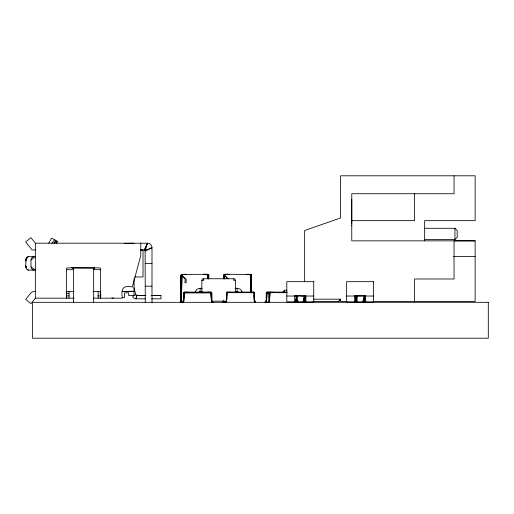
<?xml version="1.0" encoding="UTF-8"?>
<svg xmlns="http://www.w3.org/2000/svg" width="514" height="514" viewBox="0 0 514 514"><rect width="100%" height="100%" fill="white"/><g stroke="black" fill="none" stroke-linecap="round" stroke-linejoin="round"><path stroke-width="0.77" d="M351.769 225.877L351.769 225.145M351.769 223.506L351.769 223.089M351.769 222.164L351.769 199.483M208.742 278.755L208.735 275.62L208.684 278.826M225.678 301.358L225.305 302.316L225.987 301.75L225.305 302.316L226.423 301.185L226.423 292.665L227.098 292.222L253.794 292.222L254.462 292.665L254.462 301.866L255.124 301.911M268.411 301.358L268.038 302.316L268.726 301.75L268.038 302.316L269.156 301.185L269.156 292.665L269.831 292.222L269.195 292.665L269.156 299.206M180.844 299.366L180.992 275.62L181.185 288.739M183.035 301.911L183.691 301.866L183.729 292.665L184.166 292.248L211.061 292.222L211.729 292.665L211.729 301.866L212.385 301.911M223.718 278.761L223.725 275.62M226.43 301.101L226.462 292.665L226.925 292.241L253.993 292.248L254.424 292.665L254.462 299.206M265.654 301.911L266.31 301.866L266.348 292.665L266.779 292.248L287.41 292.222M269.163 301.101L269.195 292.665L270.28 292.312M183.691 299.206L183.729 292.665L184.365 292.222L211.235 292.241L211.691 292.665L211.729 299.206M226.423 299.206L226.462 292.665L226.925 292.241M266.31 299.206L266.348 292.665L266.811 292.241L286.696 292.312M208.286 278.684L208.324 275.62L208.883 275.62L208.209 274.45L207.534 274.27L181.513 274.45L180.844 275.62L180.844 300.966L181.738 302.238L180.279 302.316L180.549 301.448L180.279 302.316L181.532 302.142L180.844 300.966L180.915 298.403M224.098 278.716L224.136 275.62L224.168 278.691M251.211 292.44L251.468 275.62L251.519 292.864M224.618 278.691L224.92 274.27L250.941 274.45L251.616 275.62L251.057 275.62L250.562 286.439M208.183 278.71L208.324 275.62L208.343 278.826M180.42 302.316L180.504 301.12L181.403 302.316L181.063 301.088L181.481 298.872A52.235 0.341 -88.9 0 0 181.962 275.62L182.187 274.27L181.442 274.495L180.844 275.62L181.962 275.62L186.203 279.205L186.119 282.739L185.008 282.745L185.091 279.205L181.962 275.62L181.571 290.982L181.403 275.62L181.134 295.743L180.992 275.62M223.153 302.316L223.237 301.12L224.136 302.316L223.802 301.088M33.005 256.814L33.744 256.666A4.485 2.866 90 0 0 30.975 259.988L30.975 266.798A4.485 2.866 90 0 0 33.744 270.12M355.437 301.866L356.131 296.032L356.986 295.582L357.956 296.032L359.003 295.582L360.102 296.032L361.194 295.582L364.066 296.032L364.76 295.582L365.281 296.032L365.602 295.582L365.705 301.866M225.999 302.316L226.892 298.55M268.732 302.316L269.625 298.55M266.31 302.316L266.496 300.838M303.388 301.866L304.237 296.032L304.937 295.582L305.451 296.032L305.772 295.582L305.881 296.032L305.881 301.866M303.511 298.216L304.237 301.866L305.13 296.032L304.937 301.866L304.673 299.675M363.34 298.216L364.066 301.866L364.953 296.032L364.76 301.866L364.24 297.49M133.929 287.705L135.786 294.638L136.583 295.434L136.011 298.833L145.366 298.833M295.974 299.675L296.308 301.866L297.471 296.032L297.156 301.866L296.732 298.949M355.463 297.49L356.131 301.866L357.294 296.032L356.986 301.866L356.343 297.49M182.952 301.397L182.566 302.316L183.254 301.75L182.566 302.316L182.83 301.673M265.571 301.397L265.185 302.316L265.873 301.75L265.185 302.316L265.449 301.673M136.872 295.473L136.011 298.833A3.367 3.367 0 0 1 132.76 296.34L135.786 294.638L136.872 295.473L145.423 295.473M223.127 301.924L223.018 302.316L223.282 301.448L223.018 302.316L223.307 301.943M30.975 259.988L35.344 256.666L28.566 256.666A4.485 2.866 90 0 0 26.085 258.908L25.7 265.635L26.085 267.878M228.332 278.697L224.695 275.62L223.577 275.62L223.757 274.945L224.92 274.27L224.175 274.495L223.577 275.62L223.577 278.787M180.395 301.924L180.279 302.316L180.575 301.943L181.532 302.142M180.844 275.62L181.68 274.373L186.37 274.27M223.577 275.62L224.412 274.373L229.103 274.27M183.267 302.316L183.967 300.105A24.492 0.919 -84 0 0 184.815 292.89L184.815 292.222L183.691 292.665L183.691 301.866M265.886 302.316L266.586 300.105A24.492 0.919 -84 0 0 267.434 292.89L267.434 292.222L266.811 292.241L273.602 292.222M35.344 249.932L32.106 249.932L25.7 241.908L30.962 237.706L35.344 243.206L147.505 243.206L145.115 250.491L145.263 302.675M27.133 257.263L25.7 261.151A4.485 2.866 -90 0 1 27.133 257.263L28.566 256.666M225.537 302.097L225.562 301.673M268.276 302.097L268.295 301.673M145.263 251.057L151.996 247.69A4.485 4.485 0 0 0 147.505 243.206L144.704 250.087L145.115 250.491L151.996 247.69L151.996 302.675M140.232 249.932L144.145 249.932L147.505 243.206M48.746 243.206L51.728 238.046L57.555 241.407L56.521 243.206L55.608 240.289L53.925 243.206L57.555 241.407M182.843 301.962L182.566 302.316L182.843 301.885M265.455 301.962L265.185 302.316L265.455 301.885M182.566 302.316L182.965 301.744M265.185 302.316L265.584 301.744M225.305 302.316L225.704 301.776M268.038 302.316L268.436 301.776M51.946 243.206L54.606 239.71M35.344 243.206L35.344 298.165L30.962 303.658L25.7 299.463L30.756 293.121A4.485 4.485 0 0 1 34.265 291.432L35.807 291.432M94.794 267.878L93.67 269.002L93.67 302.393M282.218 292.44L284.46 290.198L286.831 290.198M312.968 301.416L338.302 301.416L340.544 299.174L340.544 301.416L346.95 301.416M424.506 239.505L454.948 239.505L457.19 237.262L457.19 230.529L454.948 228.287L424.506 228.287M269.195 292.665L269.657 292.241M26.085 258.908L27.075 258.009M182.804 302.097L183.254 301.75M265.423 302.097L265.873 301.75M226.462 292.665L227.098 292.222M266.31 301.866L266.31 292.665L266.984 292.222M225.575 301.924L226.423 301.519M268.308 301.924L269.156 301.519M146.162 249.605L144.145 249.932M184.365 292.222L188.13 292.222M225.768 301.911L226.423 301.866M268.501 301.911L269.156 301.866M226.899 292.248L230.863 292.222M122.184 291.412L134.051 291.322L122.345 291.393M351.769 220.667L414.573 220.667L414.573 193.733M373.177 301.416L475.135 301.416L475.135 240.848L351.769 240.854L351.769 193.733L454.048 193.733L454.048 175.794M475.135 240.848L454.048 240.854L454.048 278.986L414.573 278.986L414.573 301.416M124.401 243.295L134.051 243.295M140.714 250.048L143.02 250.048L143.02 276.975L134.797 276.975M453.464 256.557L475.135 256.557M145.263 263.393L151.996 263.393M94.229 268.032L72.358 267.878M66.428 269.677L73.643 269.677M93.67 269.677L100.879 269.677M27.133 269.522L28.566 270.12L35.344 270.12L30.975 266.798M207.315 275.845L208.433 275.845A1.124 1.124 0 0 0 207.315 274.72M250.048 275.845L251.018 275.845M201.841 292.357L201.841 280.445A1.683 1.683 0 0 1 203.518 278.761L233.806 278.761A1.683 1.683 0 0 1 235.489 280.445L235.489 292.357M201.841 280.445L203.518 280.445L203.518 278.761M235.489 280.445L233.806 280.445L233.806 278.761M145.263 286.182L151.996 286.182M195.185 292.466A5.05 5.05 0 0 1 200.158 288.296L202.317 288.296M235.007 288.296L237.172 288.296A5.05 5.05 0 0 1 242.139 292.466M66.088 291.432L74.055 291.432M93.162 291.432L100.763 291.432M198.7 292.498A1.683 1.683 0 0 1 200.158 291.656L202.317 291.656M235.007 291.656L237.172 291.656A1.683 1.683 0 0 1 238.624 292.498M183.691 292.665L211.729 292.665L211.729 301.101M226.423 292.665L254.462 292.665L254.462 301.866M266.31 292.665L286.786 292.665M184.815 292.89L210.612 292.89M267.434 292.89L269.779 292.89M151.636 295.473L160.966 295.473L160.966 298.833L151.611 298.833M66.91 295.923L69.313 295.923M97.917 295.923L101.2 295.923M286.812 296.032L313.733 296.032M346.642 296.032L373.556 296.032M122.223 297.6L124.626 297.6L124.626 292.781L128.667 292.781L128.667 295.473L134.051 295.473L134.051 278.639M35.344 298.165L74.119 298.165M93.323 298.165L122.383 298.165C120.835 289.048 122.698 285 132.361 286.947L140.778 255.542L140.778 243.206M313.424 299.174L340.544 299.174A2.242 2.242 0 0 1 338.302 301.416M181.853 300.741L180.844 300.587M212.288 301.191L226.635 301.191M302.675 301.416L305.046 301.416M355.669 301.416L357.365 301.416M362.833 301.416L365.377 301.416M136.583 295.434L146.021 295.447M151.527 295.454L160.966 295.473M250.022 292.222L253.993 292.248M207.29 292.222L211.26 292.248L211.691 292.665L211.061 292.222M246.084 274.27L250.781 274.373L251.616 275.62M203.351 274.27L208.048 274.373L208.883 275.62M253.967 292.241L253.344 292.222L253.344 295.434L254.462 302.316M297.201 301.866L297.857 301.911M130.151 243.206L131.031 243.373M66.64 293.231L68.998 293.475M111.872 297.844L113.408 298.165M71.446 267.409L72.917 268.032L73.483 269.002L73.483 302.393M211.729 301.519L212.854 302.316L212.166 301.75L212.854 302.316L212.475 301.358M297.94 301.397L298.319 302.316L297.632 301.75L298.319 302.316L298.062 301.673M255.207 301.397L255.587 302.316L254.899 301.75L255.587 302.316L255.329 301.673M223.577 300.966L224.175 302.091L223.577 300.966L224.175 301.307M181.442 301.307L181.853 301.712A1.124 1.124 0 0 1 181.442 301.307L180.844 300.966L181.68 302.213M253.794 292.222L254.424 292.665M254.899 301.75L255.587 302.316L255.317 301.885M211.729 301.185L212.584 301.924M99.838 293.43L100.962 294.426M298.049 301.885L298.319 302.316L298.049 301.962M212.616 302.097L212.597 301.673M224.175 302.091L223.853 301.789L224.104 302.033M227.304 278.607L224.695 275.62A52.235 0.341 -88.9 0 1 224.631 279.012M180.96 301.519L181.442 302.091M251.513 275.099L250.273 274.27L250.652 283.715A52.235 0.341 88.9 0 0 250.845 293.044M208.78 275.099L207.534 274.27L207.759 278.71M180.844 300.195L181.288 300.741M210.612 292.222L210.612 295.434L211.453 300.105L212.186 301.043M212.455 301.776L212.854 302.316M297.921 301.744L298.319 302.316M255.188 301.744L255.587 302.316M26.413 267.582L25.7 265.635A4.485 2.866 -90 0 0 28.566 270.12M254.186 300.105L254.886 302.316M180.504 301.12L180.735 302.316M250.594 288.72L250.883 290.937L251.057 275.62L251.179 292.44M296.919 300.105L297.201 302.316M211.453 300.105L211.729 302.316M363.135 300.407L363.212 301.866L364.066 296.032L364.066 301.866M295.537 299.675L295.608 301.866L296.308 296.032L297.156 295.582L298.126 296.032L299.18 295.582L302.418 296.032L303.388 295.582L304.237 296.032L304.237 301.866M351.769 220.769L351.769 221.258M454.948 228.287L454.948 239.505M424.667 240.848L424.667 220.66L475.135 220.66L475.135 175.794L340.544 175.794L340.544 217.968L304.654 230.529L304.654 281.614M356.131 301.866L356.131 296.032L355.437 295.582L354.917 296.032L354.596 295.582L354.493 296.032L354.493 301.866M296.308 301.866L296.308 296.032L295.608 295.582L295.094 296.032L294.773 295.582L294.663 296.032L294.663 301.866M284.46 290.198L284.46 292.601M270.28 292.222L270.28 292.89A24.492 0.919 -84 0 1 269.439 300.105M237.172 288.296L237.172 291.656M227.548 292.222L227.548 292.89A24.492 0.919 -84 0 1 226.706 300.105M200.158 288.296L200.158 291.656M100.622 298.165L100.622 269.002A1.124 1.124 0 0 0 99.504 267.878L67.649 267.878A1.124 1.124 0 0 0 66.524 269.002L66.524 298.165M100.506 291.432L100.506 298.165M98.129 291.432L98.129 298.165M69.024 291.432L69.024 298.165M66.64 291.432L66.64 298.165M250.048 274.72A1.124 1.124 0 0 1 251.166 275.845M224.027 275.845A1.124 1.124 0 0 1 225.145 274.72M181.288 275.845A1.124 1.124 0 0 1 182.412 274.72M183.183 301.018L182.836 301.814L183.626 300.844L183.183 301.018M265.802 301.018L265.455 301.814L266.246 300.844L265.802 301.018M313.733 281.678L286.812 281.678L286.812 301.866L313.733 301.866L313.733 281.678M373.556 281.678L346.642 281.678L346.642 301.866L373.556 301.866L373.556 281.678M488.3 302.316L32.472 302.316L32.472 338.206L488.3 338.206L488.3 302.316M254.97 301.018L254.526 300.844L255.317 301.814L254.97 301.018"/></g></svg>
